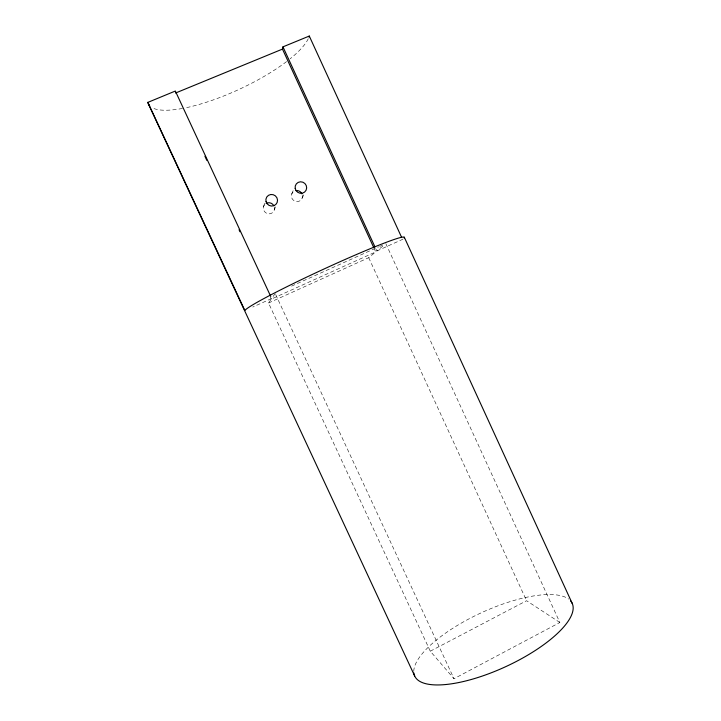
<?xml version="1.0" encoding="UTF-8"?>
<svg xmlns="http://www.w3.org/2000/svg" width="721" height="721" viewBox="0 0 721 721"><rect width="100%" height="100%" fill="white"/><g stroke="black" fill="none" stroke-linecap="round" stroke-linejoin="round"><path stroke-width="0.54" stroke-dasharray="3.6 2.7" d="M263.535 206.729L265.103 201.664M274.35 209.838L275.476 206.864M291.717 194.03L293.789 189.253M302.144 198.104L304.001 194.364M385.825 243.626L559.856 622.493L453.996 678.722L430.284 651.207L268.518 302.991L271.258 299.116L375.731 251.917L374.325 248.862M275.197 293.528L271.691 298.503L252.774 307.047M268.518 302.991L368.71 257.694L375.731 251.917M375.902 248.97L376.84 251.007L384.185 244.969M430.284 651.207L526.573 600.728L559.856 622.493M291.59 286.129L378.651 246.861M379.679 246.393L382.752 245.014M376.84 251.007L402.597 239.363A87.881 4.903 -24.8 0 0 403.354 238.741M275.674 294.547L453.996 678.722M270.312 297.07L271.258 299.116M368.71 257.694L526.573 600.728M413.773 671.341A86.727 29.579 -24.8 0 1 480.177 613.301A86.727 29.579 -24.8 0 1 568.617 599.07M308.264 38.7A88.539 24.875 -24.8 0 1 290.157 58.789M286.579 61.591A88.539 24.875 -24.8 0 1 184.693 108.015M182.485 108.447A88.539 24.875 -24.8 0 1 152.41 107.871M302.396 195.265A5.615 5.462 41 0 1 298.368 201.447A5.615 5.462 41 0 1 291.717 197.815A5.615 5.462 41 0 1 294.592 190.993M274.35 206.963A5.651 5.507 36.3 0 1 271.321 213.371A5.651 5.507 36.3 0 1 264.364 211.37A5.651 5.507 36.3 0 1 264.977 204.268"/><path stroke-width="1.08" d="M373.857 247.844L282.47 49.1L282.965 46.856L309.282 36.05L401.615 237.353M309.282 36.05L309.147 36.501A88.539 24.875 -24.8 0 1 308.958 37.041M149.671 105.861A88.539 24.875 -24.8 0 1 147.841 102.391L175.347 91.035L270.745 296.466M175.545 93.027L282.47 49.1M147.832 102.328L244.87 310.535A87.881 4.903 -24.8 0 1 329.686 266.4A87.881 4.903 -24.8 0 1 404.148 237.912M148.418 104.058L414.692 676.001M204.926 156.286L206.819 160.368M239.039 229.738L239.985 231.783M282.965 46.856L374.965 246.924M404.31 237.272L572.294 603.567M570.626 600.935A86.727 29.579 -24.8 0 1 505.403 666.808A86.727 29.579 -24.8 0 1 413.863 672.981M295.98 190.596A5.615 5.462 41 0 1 301.964 193.877M266.13 203.412A5.651 5.507 36.3 0 1 273.782 205.62M266.049 201.637A5.894 5.741 36.9 0 0 275.837 204.458A5.894 5.741 36.9 0 0 273.187 194.697A5.894 5.741 36.9 0 0 266.049 201.637M295.186 188.397A5.858 5.696 41.5 0 0 304.613 192.074A5.858 5.696 41.5 0 0 302.865 182.197A5.858 5.696 41.5 0 0 295.186 188.397"/></g></svg>
